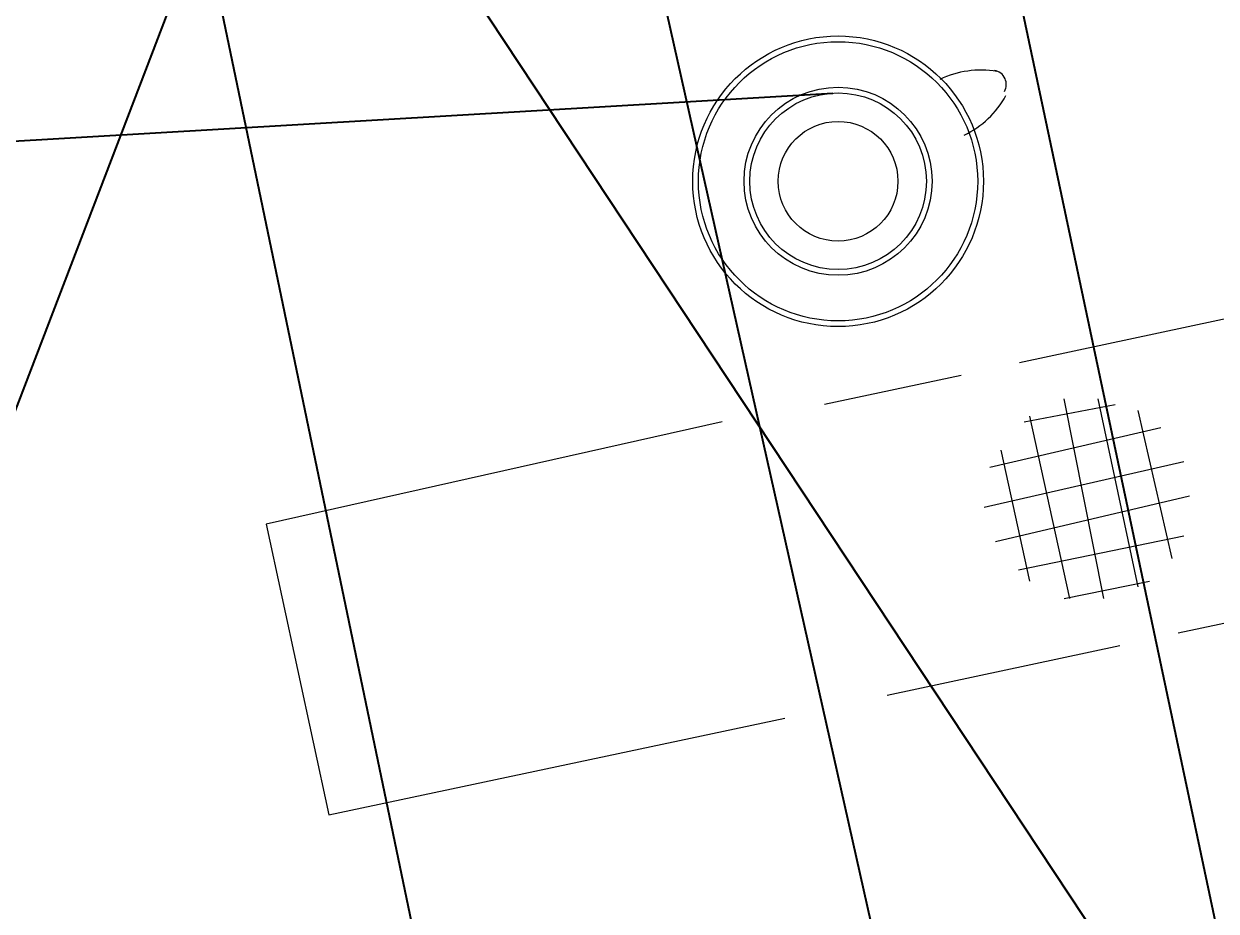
# Model space of a CAD drawing. Header units: millimetres. Extents: x -4 to 3776, y -4 to 4079.
# Drawn here: x 44.13 to 53.8, y 198.98 to 206.18 of the extents above; entities that cross this region are included whole.
import ezdxf
from ezdxf import colors
from ezdxf.entities.mleader import LeaderData, LeaderLine
from ezdxf.math import Vec2, Vec3

# ---------------------------------------------------------------- set-up
doc = ezdxf.new("R2010")
doc.units = ezdxf.units.MM
doc.linetypes.add('PDF_IMPORT', pattern=[1, 0.8, -0.2])
doc.layers.add('BK_kedu', color=255, linetype='Continuous')
doc.layers.add('PDF_FURN', color=7, linetype='Continuous')
doc.styles.get("Standard").update_dxf_attribs({"font": 'arial.ttf'})

msp = doc.modelspace()

# ---------------------------------------------------------------- linework, layer by layer
at = {"color": 4, "lineweight": 25}
for p, q in [((60.1529, 245.0452), (41.8094, 197.183)), ((55.54, 190.6218), (44.5912, 242.4084)), ((52.7491, 191.096), (41.5062, 241.164)), ((48.7057, 192.0004), (38.714, 239.9737)), ((28.8723, 234.9798), (61.8723, 185.105)), ((30.0618, 204.4021), (50.689, 205.6142))]:
    msp.add_line(p, q, dxfattribs=at)
at = {"layer": 'PDF_FURN', "lineweight": 0}
msp.add_lwpolyline([(52.0804, 205.6284, 0.252903), (52.0854, 205.7312, 0.252894), (51.9987, 205.7988)], format="xyb", dxfattribs=at)
at = {"layer": 'PDF_FURN', "linetype": 'PDF_IMPORT', "lineweight": 0, "ltscale": 2.412386}
msp.add_lwpolyline([(51.1304, 200.728), (56.9565, 201.9765), (56.4478, 204.3346), (50.6218, 203.0862)], dxfattribs=at)
at = {"layer": 'PDF_FURN', "lineweight": 0}
for points in [[(52.8875, 201.5141), (52.5638, 203.1324)], [(53.1649, 201.6065), (52.8413, 203.1324)], [(52.2402, 202.9475), (52.98, 203.0862)], [(53.4424, 201.8377), (53.1649, 203.0399)], [(49.7895, 202.9475), (46.0904, 202.1152), (46.5991, 199.757), (50.2981, 200.5431)], [(52.6101, 201.5141), (52.2864, 202.9937)], [(51.9627, 202.5776), (53.3499, 202.9012)], [(52.2864, 201.6528), (52.0552, 202.7163)], [(51.9165, 202.2539), (53.5348, 202.6238)], [(52.009, 201.9765), (53.5811, 202.3464)], [(52.1939, 201.7453), (53.5348, 202.0227)], [(52.5638, 201.5141), (53.2574, 201.6528)]]:
    msp.add_lwpolyline(points, dxfattribs=at)
for radius in [1.1791, 1.1328, 0.7629, 0.7167, 0.4855]:
    msp.add_circle((50.731, 204.8987), radius, dxfattribs=at)
for centre, start, end in [((51.887, 205.0375), 80.11189, 115.60445), ((51.4247, 205.9622), 295.60259, 331.09632)]:
    msp.add_arc(centre, 0.7629, start, end, dxfattribs=at)

# ---------------------------------------------------------------- leaders
at = {"layer": 'BK_kedu'}
ml = msp.add_multileader_mtext('Standard', dxfattribs=at)
ml.set_content('', color=256)
ml.set_leader_properties()
ml.build(insert=Vec2(0, 0))
ml.multileader.update_dxf_attribs({"text_right_attachment_type": 6, "dogleg_length": 0.36, "arrow_head_size": 0.18})
ctx = ml.context
ctx.base_point, ctx.char_height, ctx.arrow_head_size, ctx.landing_gap_size, ctx.plane_origin = Vec3(3775.9986, 4079.3284), 0.18, 0.18, 0.09, Vec3(3774.6386, 4079.3284)
ctx.right_attachment = 6
notes = []
notes.append((ctx, [(0, (0, 0, 0), (0, 0), (1, 0), 1, [])]))
ctx.mtext.insert, ctx.mtext.flow_direction = Vec3(3776.0886, 4079.4184), 5
for ctx, leaders in notes:
    for number, flags, end, landing, length, lines in leaders:
        leader = LeaderData()
        leader.index, (leader.has_last_leader_line, leader.has_dogleg_vector, leader.attachment_direction) = number, flags
        leader.last_leader_point, leader.dogleg_vector, leader.dogleg_length = Vec3(end), Vec3(landing), length
        for number, points, colour, breaks in lines:
            line = LeaderLine()
            line.index, line.vertices, line.color, line.breaks = number, Vec3.list(points), colors.encode_raw_color(colour), breaks
            leader.lines.append(line)
        ctx.leaders.append(leader)

doc.saveas('drawing.dxf')
